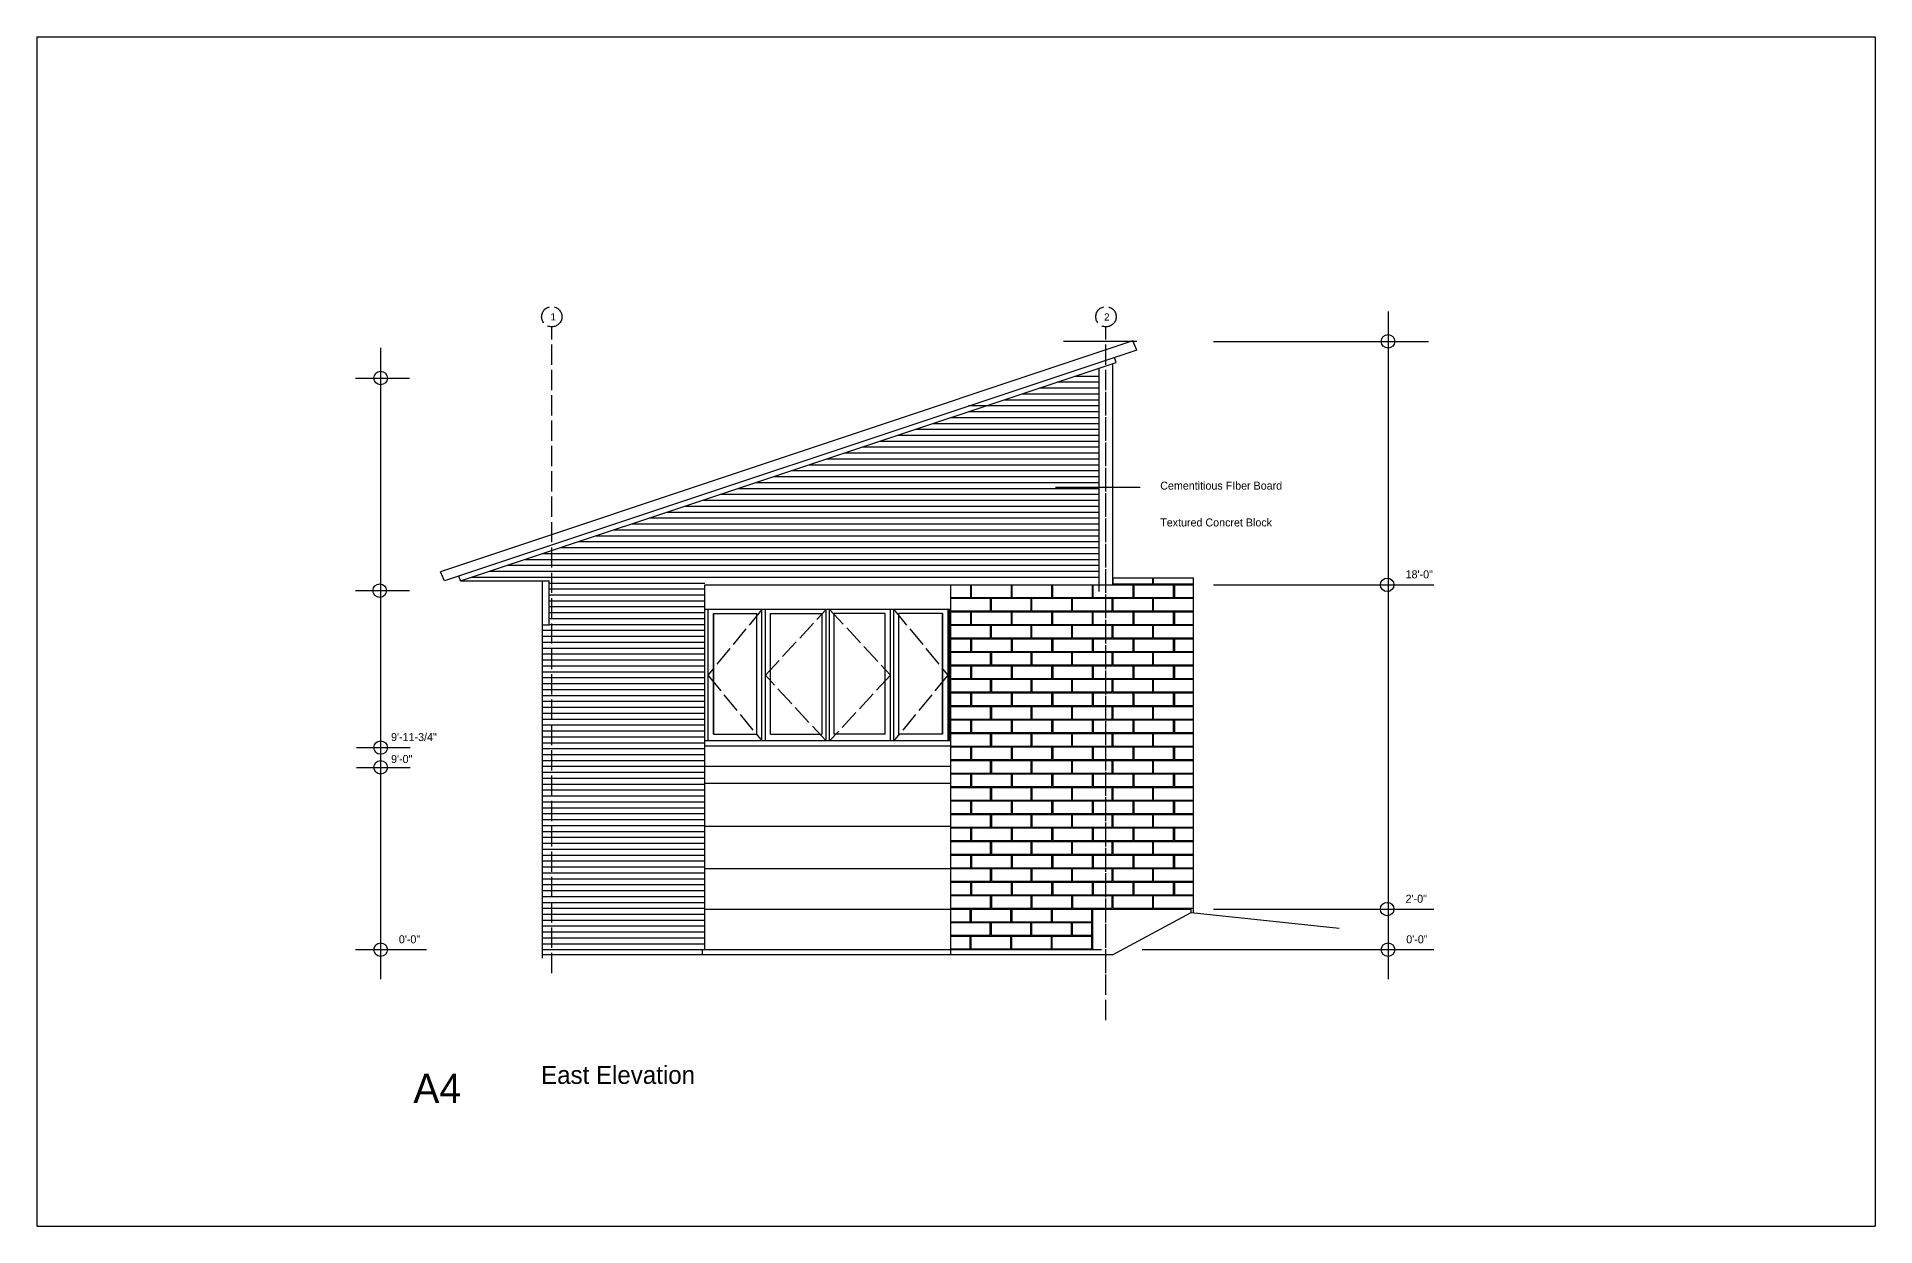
# Model space of a CAD drawing. Header units: inches. Extents: x 967 to 7501, y 257 to 3545.
# Drawn here: x 2166 to 3254, y 1971 to 2675 of the extents above; entities that cross this region are included whole.
import ezdxf

# ---------------------------------------------------------------- set-up
doc = ezdxf.new("R2010")
doc.units = ezdxf.units.IN
doc.header["$MEASUREMENT"] = 0
doc.linetypes.add('ACAD_ISO02W100', pattern=[15, 12, -3])
for name, color, linetype in [('blocks', 251, 'Continuous'), ('const', 7, 'Continuous'), ('e1', 7, 'Continuous'), ('e2', 251, 'Continuous'), ('glassSwing', 172, 'ACAD_ISO02W100'), ('grid', 252, 'ACAD_ISO02W100'), ('walls', 7, 'Continuous')]:
    doc.layers.add(name, color=color, linetype=linetype)

msp = doc.modelspace()

# ---------------------------------------------------------------- linework, layer by layer
for p, q in [((2166, 2674.8), (3254, 2674.8)), ((2166, 2674.8), (2166, 1970.8)), ((3254, 2674.8), (3254, 1970.8)), ((2166, 1970.8), (3254, 1970.8))]:
    msp.add_line(p, q)
at = {"layer": 'blocks'}
for p, q in [((2718.8, 2343), (2718.8, 2350.5)), ((2719.3, 2343), (2719.3, 2350.5)), ((2742.8, 2343), (2742.8, 2350.5)), ((2743.3, 2343), (2743.3, 2350.5)), ((2766.8, 2343), (2766.8, 2350.5)), ((2767.3, 2343), (2767.3, 2350.5)), ((2790.8, 2343), (2790.8, 2350.5)), ((2791.3, 2343), (2791.3, 2350.5)), ((2802.8, 2350.5), (2814.8, 2350.5)), ((2803, 2351), (2803, 2354.5)), ((2803, 2351), (2826.5, 2351)), ((2803, 2350.5), (2814.8, 2350.5)), ((2814.8, 2343), (2814.8, 2350.5)), ((2815.3, 2350.5), (2838.8, 2350.5)), ((2815.3, 2350.5), (2815.3, 2343)), ((2815.3, 2350.5), (2838.8, 2350.5)), ((2826.5, 2351), (2826.5, 2354.5)), ((2827, 2351), (2827, 2354.5)), ((2827, 2351), (2850.5, 2351)), ((2838.8, 2343), (2838.8, 2350.5)), ((2839.3, 2350.5), (2850.5, 2350.5)), ((2839.3, 2350.5), (2839.3, 2343)), ((2839.3, 2350.5), (2850.5, 2350.5)), ((2707, 2343), (2718.8, 2343)), ((2707, 2342.5), (2730.5, 2342.5)), ((2719.3, 2343), (2742.8, 2343)), ((2730.5, 2335), (2730.5, 2342.5)), ((2731, 2342.5), (2754.5, 2342.5)), ((2731, 2335), (2731, 2342.5)), ((2743.3, 2343), (2766.8, 2343)), ((2754.5, 2335), (2754.5, 2342.5)), ((2755, 2342.5), (2778.5, 2342.5)), ((2755, 2335), (2755, 2342.5)), ((2767.3, 2343), (2790.8, 2343)), ((2778.5, 2335), (2778.5, 2342.5)), ((2779, 2342.5), (2802.5, 2342.5)), ((2779, 2335), (2779, 2342.5)), ((2791.3, 2343), (2814.8, 2343)), ((2802.5, 2335), (2802.5, 2342.5)), ((2803, 2342.5), (2826.5, 2342.5)), ((2803, 2335), (2803, 2342.5)), ((2815.3, 2343), (2838.8, 2343)), ((2826.5, 2335), (2826.5, 2342.5)), ((2827, 2335), (2827, 2342.5)), ((2827, 2342.5), (2850.5, 2342.5)), ((2839.3, 2343), (2850.5, 2343)), ((2707, 2335), (2730.5, 2335)), ((2707, 2334.5), (2718.8, 2334.5)), ((2718.8, 2327), (2718.8, 2334.5)), ((2719.3, 2334.5), (2742.8, 2334.5)), ((2719.3, 2327), (2719.3, 2334.5)), ((2731, 2335), (2754.5, 2335)), ((2742.8, 2327), (2742.8, 2334.5)), ((2743.3, 2334.5), (2766.8, 2334.5)), ((2743.3, 2327), (2743.3, 2334.5)), ((2755, 2335), (2778.5, 2335)), ((2766.8, 2327), (2766.8, 2334.5)), ((2767.3, 2334.5), (2790.8, 2334.5)), ((2767.3, 2327), (2767.3, 2334.5)), ((2779, 2335), (2802.5, 2335)), ((2790.8, 2327), (2790.8, 2334.5)), ((2791.3, 2334.5), (2814.8, 2334.5)), ((2791.3, 2327), (2791.3, 2334.5)), ((2803, 2335), (2826.5, 2335)), ((2814.8, 2327), (2814.8, 2334.5)), ((2815.3, 2334.5), (2815.3, 2327)), ((2815.3, 2334.5), (2838.8, 2334.5)), ((2827, 2335), (2850.5, 2335)), ((2838.8, 2327), (2838.8, 2334.5)), ((2839.3, 2334.5), (2839.3, 2327)), ((2839.3, 2334.5), (2850.5, 2334.5)), ((2707, 2327), (2718.8, 2327)), ((2707, 2326.5), (2730.5, 2326.5)), ((2707, 2319), (2730.5, 2319)), ((2707, 2318.5), (2718.8, 2318.5)), ((2718.8, 2311), (2718.8, 2318.5)), ((2719.3, 2327), (2742.8, 2327)), ((2719.3, 2318.5), (2719.3, 2311)), ((2719.3, 2318.5), (2742.8, 2318.5)), ((2730.5, 2319), (2730.5, 2326.5)), ((2731, 2326.5), (2754.5, 2326.5)), ((2731, 2319), (2731, 2326.5)), ((2731, 2319), (2754.5, 2319)), ((2742.8, 2311), (2742.8, 2318.5)), ((2743.3, 2327), (2766.8, 2327)), ((2743.3, 2318.5), (2743.3, 2311)), ((2743.3, 2318.5), (2766.8, 2318.5)), ((2754.5, 2319), (2754.5, 2326.5)), ((2755, 2326.5), (2778.5, 2326.5)), ((2755, 2319), (2755, 2326.5)), ((2755, 2319), (2778.5, 2319)), ((2766.8, 2311), (2766.8, 2318.5)), ((2767.3, 2327), (2790.8, 2327)), ((2767.3, 2318.5), (2767.3, 2311)), ((2767.3, 2318.5), (2790.8, 2318.5)), ((2778.5, 2319), (2778.5, 2326.5)), ((2779, 2326.5), (2802.5, 2326.5)), ((2779, 2319), (2779, 2326.5)), ((2779, 2319), (2802.5, 2319)), ((2790.8, 2311), (2790.8, 2318.5)), ((2791.3, 2327), (2814.8, 2327)), ((2791.3, 2318.5), (2791.3, 2311)), ((2791.3, 2318.5), (2814.8, 2318.5)), ((2802.5, 2319), (2802.5, 2326.5)), ((2803, 2326.5), (2826.5, 2326.5)), ((2803, 2319), (2803, 2326.5)), ((2803, 2319), (2826.5, 2319)), ((2814.8, 2311), (2814.8, 2318.5)), ((2815.3, 2327), (2838.8, 2327)), ((2815.3, 2318.5), (2815.3, 2311)), ((2815.3, 2318.5), (2838.8, 2318.5)), ((2826.5, 2319), (2826.5, 2326.5)), ((2827, 2319), (2827, 2326.5)), ((2827, 2326.5), (2850.5, 2326.5)), ((2827, 2319), (2850.5, 2319)), ((2838.8, 2311), (2838.8, 2318.5)), ((2839.3, 2327), (2850.5, 2327)), ((2839.3, 2318.5), (2839.3, 2311)), ((2839.3, 2318.5), (2839.3, 2311)), ((2839.3, 2318.5), (2850.5, 2318.5)), ((2707, 2311), (2718.8, 2311)), ((2707, 2310.5), (2730.5, 2310.5)), ((2719.3, 2311), (2742.8, 2311)), ((2730.5, 2303), (2730.5, 2310.5)), ((2731, 2310.5), (2731, 2303)), ((2731, 2310.5), (2754.5, 2310.5)), ((2743.3, 2311), (2766.8, 2311)), ((2754.5, 2303), (2754.5, 2310.5)), ((2755, 2310.5), (2778.5, 2310.5)), ((2755, 2310.5), (2755, 2303)), ((2767.3, 2311), (2790.8, 2311)), ((2778.5, 2303), (2778.5, 2310.5)), ((2779, 2303), (2779, 2310.5)), ((2779, 2310.5), (2802.5, 2310.5)), ((2791.3, 2311), (2814.8, 2311)), ((2802.5, 2303), (2802.5, 2310.5)), ((2803, 2310.5), (2826.5, 2310.5)), ((2803, 2303), (2803, 2310.5)), ((2815.3, 2311), (2838.8, 2311)), ((2826.5, 2303), (2826.5, 2310.5)), ((2827, 2303), (2827, 2310.5)), ((2827, 2310.5), (2850.5, 2310.5)), ((2839.3, 2311), (2850.5, 2311)), ((2839.3, 2311), (2850.5, 2311)), ((2707, 2303), (2730.5, 2303)), ((2707, 2302.5), (2718.8, 2302.5)), ((2718.8, 2295), (2718.8, 2302.5)), ((2719.3, 2302.5), (2742.8, 2302.5)), ((2719.3, 2302.5), (2719.3, 2295)), ((2731, 2303), (2754.5, 2303)), ((2742.8, 2295), (2742.8, 2302.5)), ((2743.3, 2302.5), (2766.8, 2302.5)), ((2743.3, 2302.5), (2743.3, 2295)), ((2755, 2303), (2778.5, 2303)), ((2766.8, 2295), (2766.8, 2302.5)), ((2767.3, 2302.5), (2790.8, 2302.5)), ((2767.3, 2302.5), (2767.3, 2295)), ((2779, 2303), (2802.5, 2303)), ((2790.8, 2295), (2790.8, 2302.5)), ((2791.3, 2302.5), (2791.3, 2295)), ((2791.3, 2302.5), (2814.8, 2302.5)), ((2803, 2303), (2826.5, 2303)), ((2814.8, 2295), (2814.8, 2302.5)), ((2815.3, 2302.5), (2838.8, 2302.5)), ((2815.3, 2302.5), (2815.3, 2295)), ((2827, 2303), (2850.5, 2303)), ((2838.8, 2295), (2838.8, 2302.5)), ((2839.3, 2302.5), (2839.3, 2295)), ((2839.3, 2302.5), (2850.5, 2302.5)), ((2707, 2295), (2718.8, 2295)), ((2707, 2294.5), (2730.5, 2294.5)), ((2707, 2287), (2730.5, 2287)), ((2707, 2286.5), (2718.8, 2286.5)), ((2718.8, 2279), (2718.8, 2286.5)), ((2719.3, 2295), (2742.8, 2295)), ((2719.3, 2286.5), (2742.8, 2286.5)), ((2719.3, 2286.5), (2719.3, 2279)), ((2730.5, 2287), (2730.5, 2294.5)), ((2731, 2294.5), (2731, 2287)), ((2731, 2294.5), (2754.5, 2294.5)), ((2731, 2287), (2754.5, 2287)), ((2742.8, 2279), (2742.8, 2286.5)), ((2743.3, 2295), (2766.8, 2295)), ((2743.3, 2286.5), (2743.3, 2279)), ((2743.3, 2286.5), (2766.8, 2286.5)), ((2754.5, 2287), (2754.5, 2294.5)), ((2755, 2294.5), (2778.5, 2294.5)), ((2755, 2294.5), (2755, 2287)), ((2755, 2287), (2778.5, 2287)), ((2766.8, 2279), (2766.8, 2286.5)), ((2767.3, 2295), (2790.8, 2295)), ((2767.3, 2286.5), (2767.3, 2279)), ((2767.3, 2286.5), (2790.8, 2286.5)), ((2778.5, 2287), (2778.5, 2294.5)), ((2779, 2287), (2779, 2294.5)), ((2779, 2294.5), (2802.5, 2294.5)), ((2779, 2287), (2802.5, 2287)), ((2790.8, 2279), (2790.8, 2286.5)), ((2791.3, 2295), (2814.8, 2295)), ((2791.3, 2286.5), (2791.3, 2279)), ((2791.3, 2286.5), (2814.8, 2286.5)), ((2802.5, 2287), (2802.5, 2294.5)), ((2803, 2294.5), (2826.5, 2294.5)), ((2803, 2287), (2803, 2294.5)), ((2803, 2287), (2826.5, 2287)), ((2814.8, 2279), (2814.8, 2286.5)), ((2815.3, 2295), (2838.8, 2295)), ((2815.3, 2286.5), (2838.8, 2286.5)), ((2815.3, 2286.5), (2815.3, 2279)), ((2826.5, 2287), (2826.5, 2294.5)), ((2827, 2287), (2827, 2294.5)), ((2827, 2294.5), (2850.5, 2294.5)), ((2827, 2287), (2850.5, 2287)), ((2838.8, 2279), (2838.8, 2286.5)), ((2839.3, 2295), (2850.5, 2295)), ((2839.3, 2286.5), (2839.3, 2279)), ((2839.3, 2286.5), (2850.5, 2286.5)), ((2707, 2279), (2718.8, 2279)), ((2707, 2278.5), (2730.5, 2278.5)), ((2719.3, 2279), (2742.8, 2279)), ((2730.5, 2271), (2730.5, 2278.5)), ((2731, 2278.5), (2731, 2271)), ((2731, 2278.5), (2754.5, 2278.5)), ((2743.3, 2279), (2766.8, 2279)), ((2754.5, 2271), (2754.5, 2278.5)), ((2755, 2278.5), (2778.5, 2278.5)), ((2755, 2278.5), (2755, 2271)), ((2767.3, 2279), (2790.8, 2279)), ((2778.5, 2271), (2778.5, 2278.5)), ((2779, 2278.5), (2802.5, 2278.5)), ((2779, 2271), (2779, 2278.5)), ((2791.3, 2279), (2814.8, 2279)), ((2802.5, 2271), (2802.5, 2278.5)), ((2803, 2278.5), (2826.5, 2278.5)), ((2803, 2271), (2803, 2278.5)), ((2815.3, 2279), (2838.8, 2279)), ((2826.5, 2271), (2826.5, 2278.5)), ((2827, 2271), (2827, 2278.5)), ((2827, 2278.5), (2850.5, 2278.5)), ((2839.3, 2279), (2850.5, 2279)), ((2707, 2271), (2730.5, 2271)), ((2707, 2270.5), (2718.8, 2270.5)), ((2718.8, 2263), (2718.8, 2270.5)), ((2719.3, 2270.5), (2742.8, 2270.5)), ((2719.3, 2270.5), (2719.3, 2263)), ((2731, 2271), (2754.5, 2271)), ((2742.8, 2263), (2742.8, 2270.5)), ((2743.3, 2270.5), (2743.3, 2263)), ((2743.3, 2270.5), (2766.8, 2270.5)), ((2755, 2271), (2778.5, 2271)), ((2766.8, 2263), (2766.8, 2270.5)), ((2767.3, 2270.5), (2790.8, 2270.5)), ((2767.3, 2270.5), (2767.3, 2263)), ((2779, 2271), (2802.5, 2271)), ((2790.8, 2263), (2790.8, 2270.5)), ((2791.3, 2270.5), (2791.3, 2263)), ((2791.3, 2270.5), (2814.8, 2270.5)), ((2803, 2271), (2826.5, 2271)), ((2814.8, 2263), (2814.8, 2270.5)), ((2815.3, 2270.5), (2838.8, 2270.5)), ((2815.3, 2270.5), (2815.3, 2263)), ((2827, 2271), (2850.5, 2271)), ((2838.8, 2263), (2838.8, 2270.5)), ((2839.3, 2270.5), (2839.3, 2263)), ((2839.3, 2270.5), (2850.5, 2270.5)), ((2707, 2263), (2718.8, 2263)), ((2707, 2262.5), (2730.5, 2262.5)), ((2707, 2255), (2730.5, 2255)), ((2707, 2254.5), (2718.8, 2254.5)), ((2718.8, 2247), (2718.8, 2254.5)), ((2719.3, 2263), (2742.8, 2263)), ((2719.3, 2254.5), (2742.8, 2254.5)), ((2719.3, 2254.5), (2719.3, 2247)), ((2730.5, 2255), (2730.5, 2262.5)), ((2731, 2262.5), (2731, 2255)), ((2731, 2262.5), (2754.5, 2262.5)), ((2731, 2255), (2754.5, 2255)), ((2742.8, 2247), (2742.8, 2254.5)), ((2743.3, 2263), (2766.8, 2263)), ((2743.3, 2254.5), (2766.8, 2254.5)), ((2743.3, 2254.5), (2743.3, 2247)), ((2754.5, 2255), (2754.5, 2262.5)), ((2755, 2262.5), (2778.5, 2262.5)), ((2755, 2262.5), (2755, 2255)), ((2755, 2255), (2778.5, 2255)), ((2766.8, 2247), (2766.8, 2254.5)), ((2767.3, 2263), (2790.8, 2263)), ((2767.3, 2254.5), (2790.8, 2254.5)), ((2767.3, 2254.5), (2767.3, 2247)), ((2778.5, 2255), (2778.5, 2262.5)), ((2779, 2255), (2779, 2262.5)), ((2779, 2262.5), (2802.5, 2262.5)), ((2779, 2255), (2802.5, 2255)), ((2790.8, 2247), (2790.8, 2254.5)), ((2791.3, 2263), (2814.8, 2263)), ((2791.3, 2254.5), (2791.3, 2247)), ((2791.3, 2254.5), (2814.8, 2254.5)), ((2802.5, 2255), (2802.5, 2262.5)), ((2803, 2262.5), (2826.5, 2262.5)), ((2803, 2255), (2803, 2262.5)), ((2803, 2255), (2826.5, 2255)), ((2814.8, 2247), (2814.8, 2254.5)), ((2815.3, 2263), (2838.8, 2263)), ((2815.3, 2254.5), (2838.8, 2254.5)), ((2815.3, 2254.5), (2815.3, 2247)), ((2826.5, 2255), (2826.5, 2262.5)), ((2827, 2255), (2827, 2262.5)), ((2827, 2262.5), (2850.5, 2262.5)), ((2827, 2255), (2850.5, 2255)), ((2838.8, 2247), (2838.8, 2254.5)), ((2839.3, 2263), (2850.5, 2263)), ((2839.3, 2254.5), (2839.3, 2247)), ((2839.3, 2254.5), (2850.5, 2254.5)), ((2707, 2247), (2718.8, 2247)), ((2707, 2246.5), (2730.5, 2246.5)), ((2719.3, 2247), (2742.8, 2247)), ((2730.5, 2239), (2730.5, 2246.5)), ((2731, 2246.5), (2754.5, 2246.5)), ((2731, 2246.5), (2731, 2239)), ((2743.3, 2247), (2766.8, 2247)), ((2754.5, 2239), (2754.5, 2246.5)), ((2755, 2246.5), (2778.5, 2246.5)), ((2755, 2246.5), (2755, 2239)), ((2767.3, 2247), (2790.8, 2247)), ((2778.5, 2239), (2778.5, 2246.5)), ((2779, 2246.5), (2802.5, 2246.5)), ((2779, 2239), (2779, 2246.5)), ((2791.3, 2247), (2814.8, 2247)), ((2802.5, 2239), (2802.5, 2246.5)), ((2803, 2246.5), (2826.5, 2246.5)), ((2803, 2239), (2803, 2246.5)), ((2815.3, 2247), (2838.8, 2247)), ((2826.5, 2239), (2826.5, 2246.5)), ((2827, 2239), (2827, 2246.5)), ((2827, 2246.5), (2850.5, 2246.5)), ((2839.3, 2247), (2850.5, 2247)), ((2707, 2239), (2730.5, 2239)), ((2707, 2238.5), (2718.8, 2238.5)), ((2707, 2231), (2718.8, 2231)), ((2707, 2230.5), (2730.5, 2230.5)), ((2718.8, 2231), (2718.8, 2238.5)), ((2719.3, 2238.5), (2742.8, 2238.5)), ((2719.3, 2238.5), (2719.3, 2231)), ((2719.3, 2231), (2742.8, 2231)), ((2730.5, 2223), (2730.5, 2230.5)), ((2731, 2239), (2754.5, 2239)), ((2731, 2230.5), (2731, 2223)), ((2731, 2230.5), (2754.5, 2230.5)), ((2742.8, 2231), (2742.8, 2238.5)), ((2743.3, 2238.5), (2743.3, 2231)), ((2743.3, 2238.5), (2766.8, 2238.5)), ((2743.3, 2231), (2766.8, 2231)), ((2754.5, 2223), (2754.5, 2230.5)), ((2755, 2239), (2778.5, 2239)), ((2755, 2230.5), (2778.5, 2230.5)), ((2755, 2230.5), (2755, 2223)), ((2766.8, 2231), (2766.8, 2238.5)), ((2767.3, 2238.5), (2790.8, 2238.5)), ((2767.3, 2238.5), (2767.3, 2231)), ((2767.3, 2231), (2790.8, 2231)), ((2778.5, 2223), (2778.5, 2230.5)), ((2779, 2239), (2802.5, 2239)), ((2779, 2223), (2779, 2230.5)), ((2779, 2230.5), (2802.5, 2230.5)), ((2790.8, 2231), (2790.8, 2238.5)), ((2791.3, 2238.5), (2791.3, 2231)), ((2791.3, 2238.5), (2814.8, 2238.5)), ((2791.3, 2231), (2814.8, 2231)), ((2802.5, 2223), (2802.5, 2230.5)), ((2803, 2239), (2826.5, 2239)), ((2803, 2230.5), (2826.5, 2230.5)), ((2803, 2223), (2803, 2230.5)), ((2814.8, 2231), (2814.8, 2238.5)), ((2815.3, 2238.5), (2838.8, 2238.5)), ((2815.3, 2238.5), (2815.3, 2231)), ((2815.3, 2231), (2838.8, 2231)), ((2826.5, 2223), (2826.5, 2230.5)), ((2827, 2239), (2850.5, 2239)), ((2827, 2223), (2827, 2230.5)), ((2827, 2230.5), (2850.5, 2230.5)), ((2838.8, 2231), (2838.8, 2238.5)), ((2839.3, 2238.5), (2839.3, 2231)), ((2839.3, 2238.5), (2850.5, 2238.5)), ((2839.3, 2231), (2850.5, 2231)), ((2707, 2223), (2730.5, 2223)), ((2707, 2222.5), (2718.8, 2222.5)), ((2718.8, 2215), (2718.8, 2222.5)), ((2719.3, 2222.5), (2742.8, 2222.5)), ((2719.3, 2222.5), (2719.3, 2215)), ((2731, 2223), (2754.5, 2223)), ((2742.8, 2215), (2742.8, 2222.5)), ((2743.3, 2222.5), (2743.3, 2215)), ((2743.3, 2222.5), (2766.8, 2222.5)), ((2755, 2223), (2778.5, 2223)), ((2766.8, 2215), (2766.8, 2222.5)), ((2767.3, 2222.5), (2790.8, 2222.5)), ((2767.3, 2222.5), (2767.3, 2215)), ((2779, 2223), (2802.5, 2223)), ((2790.8, 2215), (2790.8, 2222.5)), ((2791.3, 2222.5), (2791.3, 2215)), ((2791.3, 2222.5), (2814.8, 2222.5)), ((2803, 2223), (2826.5, 2223)), ((2814.8, 2215), (2814.8, 2222.5)), ((2815.3, 2222.5), (2838.8, 2222.5)), ((2815.3, 2222.5), (2815.3, 2215)), ((2827, 2223), (2850.5, 2223)), ((2838.8, 2215), (2838.8, 2222.5)), ((2839.3, 2222.5), (2839.3, 2215)), ((2839.3, 2222.5), (2850.5, 2222.5)), ((2707, 2215), (2718.8, 2215)), ((2707, 2214.5), (2730.5, 2214.5)), ((2719.3, 2215), (2742.8, 2215)), ((2730.5, 2207), (2730.5, 2214.5)), ((2731, 2214.5), (2731, 2207)), ((2731, 2214.5), (2754.5, 2214.5)), ((2743.3, 2215), (2766.8, 2215)), ((2754.5, 2207), (2754.5, 2214.5)), ((2755, 2214.5), (2755, 2207)), ((2755, 2214.5), (2778.5, 2214.5)), ((2767.3, 2215), (2790.8, 2215)), ((2778.5, 2207), (2778.5, 2214.5)), ((2779, 2207), (2779, 2214.5)), ((2779, 2214.5), (2802.5, 2214.5)), ((2791.3, 2215), (2814.8, 2215)), ((2802.5, 2207), (2802.5, 2214.5)), ((2803, 2214.5), (2826.5, 2214.5)), ((2803, 2207), (2803, 2214.5)), ((2815.3, 2215), (2838.8, 2215)), ((2826.5, 2207), (2826.5, 2214.5)), ((2827, 2207), (2827, 2214.5)), ((2827, 2214.5), (2850.5, 2214.5)), ((2839.3, 2215), (2850.5, 2215)), ((2707, 2207), (2730.5, 2207)), ((2707, 2206.5), (2718.8, 2206.5)), ((2707, 2199), (2718.8, 2199)), ((2707, 2198.5), (2730.5, 2198.5)), ((2718.8, 2199), (2718.8, 2206.5)), ((2719.3, 2206.5), (2742.8, 2206.5)), ((2719.3, 2206.5), (2719.3, 2199)), ((2719.3, 2199), (2742.8, 2199)), ((2730.5, 2191), (2730.5, 2198.5)), ((2731, 2207), (2754.5, 2207)), ((2731, 2198.5), (2731, 2191)), ((2731, 2198.5), (2754.5, 2198.5)), ((2742.8, 2199), (2742.8, 2206.5)), ((2743.3, 2206.5), (2743.3, 2199)), ((2743.3, 2206.5), (2766.8, 2206.5)), ((2743.3, 2199), (2766.8, 2199)), ((2754.5, 2191), (2754.5, 2198.5)), ((2755, 2207), (2778.5, 2207)), ((2755, 2198.5), (2778.5, 2198.5)), ((2755, 2198.5), (2755, 2191)), ((2766.8, 2199), (2766.8, 2206.5)), ((2767.3, 2206.5), (2790.8, 2206.5)), ((2767.3, 2206.5), (2767.3, 2199)), ((2767.3, 2199), (2790.8, 2199)), ((2778.5, 2191), (2778.5, 2198.5)), ((2779, 2207), (2802.5, 2207)), ((2779, 2191), (2779, 2198.5)), ((2779, 2198.5), (2802.5, 2198.5)), ((2790.8, 2199), (2790.8, 2206.5)), ((2791.3, 2206.5), (2791.3, 2199)), ((2791.3, 2206.5), (2814.8, 2206.5)), ((2791.3, 2199), (2814.8, 2199)), ((2802.5, 2191), (2802.5, 2198.5)), ((2803, 2207), (2826.5, 2207)), ((2803, 2198.5), (2826.5, 2198.5)), ((2803, 2191), (2803, 2198.5)), ((2814.8, 2199), (2814.8, 2206.5)), ((2815.3, 2206.5), (2838.8, 2206.5)), ((2815.3, 2206.5), (2815.3, 2199)), ((2815.3, 2199), (2838.8, 2199)), ((2826.5, 2191), (2826.5, 2198.5)), ((2827, 2207), (2850.5, 2207)), ((2827, 2191), (2827, 2198.5)), ((2827, 2198.5), (2850.5, 2198.5)), ((2838.8, 2199), (2838.8, 2206.5)), ((2839.3, 2206.5), (2839.3, 2199)), ((2839.3, 2206.5), (2850.5, 2206.5)), ((2839.3, 2199), (2850.5, 2199)), ((2707, 2191), (2730.5, 2191)), ((2707, 2190.5), (2718.8, 2190.5)), ((2718.8, 2183), (2718.8, 2190.5)), ((2719.3, 2190.5), (2742.8, 2190.5)), ((2719.3, 2190.5), (2719.3, 2183)), ((2731, 2191), (2754.5, 2191)), ((2742.8, 2183), (2742.8, 2190.5)), ((2743.3, 2190.5), (2743.3, 2183)), ((2743.3, 2190.5), (2766.8, 2190.5)), ((2755, 2191), (2778.5, 2191)), ((2766.8, 2183), (2766.8, 2190.5)), ((2767.3, 2190.5), (2790.8, 2190.5)), ((2767.3, 2190.5), (2767.3, 2183)), ((2779, 2191), (2802.5, 2191)), ((2790.8, 2183), (2790.8, 2190.5)), ((2791.3, 2190.5), (2791.3, 2183)), ((2791.3, 2190.5), (2814.8, 2190.5)), ((2803, 2191), (2826.5, 2191)), ((2814.8, 2183), (2814.8, 2190.5)), ((2815.3, 2190.5), (2838.8, 2190.5)), ((2815.3, 2190.5), (2815.3, 2183)), ((2827, 2191), (2850.5, 2191)), ((2838.8, 2183), (2838.8, 2190.5)), ((2839.3, 2190.5), (2839.3, 2183)), ((2839.3, 2190.5), (2850.5, 2190.5)), ((2707, 2183), (2718.8, 2183)), ((2707, 2182.5), (2730.5, 2182.5)), ((2719.3, 2183), (2742.8, 2183)), ((2730.5, 2175), (2730.5, 2182.5)), ((2731, 2182.5), (2731, 2175)), ((2731, 2182.5), (2754.5, 2182.5)), ((2743.3, 2183), (2766.8, 2183)), ((2754.5, 2175), (2754.5, 2182.5)), ((2755, 2182.5), (2778.5, 2182.5)), ((2755, 2182.5), (2755, 2175)), ((2767.3, 2183), (2790.8, 2183)), ((2778.5, 2175), (2778.5, 2182.5)), ((2779, 2175), (2779, 2182.5)), ((2779, 2182.5), (2802.5, 2182.5)), ((2791.3, 2183), (2814.8, 2183)), ((2802.5, 2175), (2802.5, 2182.5)), ((2803, 2182.5), (2826.5, 2182.5)), ((2803, 2175), (2803, 2182.5)), ((2815.3, 2183), (2838.8, 2183)), ((2826.5, 2175), (2826.5, 2182.5)), ((2827, 2175), (2827, 2182.5)), ((2827, 2182.5), (2850.5, 2182.5)), ((2839.3, 2183), (2850.5, 2183)), ((2707, 2175), (2730.5, 2175)), ((2707, 2174.5), (2718.8, 2174.5)), ((2707, 2167), (2718.8, 2167)), ((2707, 2166.5), (2730.5, 2166.5)), ((2718.8, 2167), (2718.8, 2174.5)), ((2719.3, 2174.5), (2742.8, 2174.5)), ((2719.3, 2174.5), (2719.3, 2167)), ((2719.3, 2167), (2742.8, 2167)), ((2730.5, 2159), (2730.5, 2166.5)), ((2731, 2175), (2754.5, 2175)), ((2731, 2166.5), (2731, 2159)), ((2731, 2166.5), (2754.5, 2166.5)), ((2742.8, 2167), (2742.8, 2174.5)), ((2743.3, 2174.5), (2766.8, 2174.5)), ((2743.3, 2174.5), (2743.3, 2167)), ((2743.3, 2167), (2766.8, 2167)), ((2754.5, 2159), (2754.5, 2166.5)), ((2755, 2175), (2778.5, 2175)), ((2755, 2166.5), (2778.5, 2166.5)), ((2755, 2166.5), (2755, 2159)), ((2766.8, 2167), (2766.8, 2174.5)), ((2767.3, 2174.5), (2790.8, 2174.5)), ((2767.3, 2174.5), (2767.3, 2167)), ((2767.3, 2167), (2790.8, 2167)), ((2778.5, 2159), (2778.5, 2166.5)), ((2779, 2175), (2802.5, 2175)), ((2779, 2166.5), (2802.5, 2166.5)), ((2779, 2166.5), (2779, 2159)), ((2790.8, 2167), (2790.8, 2174.5)), ((2791.3, 2174.5), (2791.3, 2167)), ((2791.3, 2174.5), (2814.8, 2174.5)), ((2791.3, 2167), (2814.8, 2167)), ((2802.5, 2159), (2802.5, 2166.5)), ((2803, 2175), (2826.5, 2175)), ((2803, 2166.5), (2826.5, 2166.5)), ((2803, 2159), (2803, 2166.5)), ((2814.8, 2167), (2814.8, 2174.5)), ((2815.3, 2174.5), (2838.8, 2174.5)), ((2815.3, 2174.5), (2815.3, 2167)), ((2815.3, 2167), (2838.8, 2167)), ((2826.5, 2159), (2826.5, 2166.5)), ((2827, 2175), (2850.5, 2175)), ((2827, 2166.5), (2850.5, 2166.5)), ((2827, 2159), (2827, 2166.5)), ((2838.8, 2167), (2838.8, 2174.5)), ((2839.3, 2174.5), (2839.3, 2167)), ((2839.3, 2174.5), (2850.5, 2174.5)), ((2839.3, 2167), (2850.5, 2167)), ((2707, 2159), (2730.5, 2159)), ((2707, 2158.5), (2718.5, 2158.5)), ((2718.5, 2151), (2718.5, 2158.5)), ((2719, 2158.5), (2742.5, 2158.5)), ((2719, 2158.5), (2719, 2151)), ((2731, 2159), (2754.5, 2159)), ((2742.5, 2151), (2742.5, 2158.5)), ((2743, 2158.5), (2766.5, 2158.5)), ((2743, 2158.5), (2743, 2151)), ((2755, 2159), (2778.5, 2159)), ((2766.5, 2151), (2766.5, 2158.5)), ((2767, 2158.5), (2790.5, 2158.5)), ((2767, 2158.5), (2767, 2151)), ((2779, 2159), (2802.5, 2159)), ((2790.5, 2151), (2790.5, 2158.5)), ((2803, 2159), (2826.5, 2159)), ((2827, 2159), (2850.5, 2159)), ((2707, 2151), (2718.5, 2151)), ((2707, 2150.5), (2730.3, 2150.5)), ((2719, 2151), (2742.5, 2151)), ((2730.3, 2143), (2730.3, 2150.5)), ((2730.8, 2150.5), (2730.8, 2143)), ((2730.8, 2150.5), (2754.3, 2150.5)), ((2743, 2151), (2766.5, 2151)), ((2754.3, 2143), (2754.3, 2150.5)), ((2754.8, 2150.5), (2754.8, 2143)), ((2754.8, 2150.5), (2778.3, 2150.5)), ((2767, 2151), (2790.5, 2151)), ((2778.3, 2143), (2778.3, 2150.5)), ((2778.8, 2150.5), (2778.8, 2143)), ((2778.8, 2150.5), (2790.5, 2150.5)), ((2790.5, 2143), (2790.5, 2150.5)), ((2707, 2143), (2730.3, 2143)), ((2707, 2142.5), (2718.5, 2142.5)), ((2707, 2135), (2718.5, 2135)), ((2718.5, 2135), (2718.5, 2142.5)), ((2719, 2142.5), (2742.5, 2142.5)), ((2719, 2135), (2719, 2142.5)), ((2719, 2135), (2742.5, 2135)), ((2730.8, 2143), (2754.3, 2143)), ((2742.5, 2135), (2742.5, 2142.5)), ((2743, 2135), (2743, 2142.5)), ((2743, 2142.5), (2766.5, 2142.5)), ((2743, 2135), (2766.5, 2135)), ((2754.8, 2143), (2778.3, 2143)), ((2766.5, 2135), (2766.5, 2142.5)), ((2767, 2142.5), (2790.5, 2142.5)), ((2767, 2135), (2767, 2142.5)), ((2767, 2135), (2790.5, 2135)), ((2778.8, 2143), (2790.5, 2143)), ((2790.5, 2135), (2790.5, 2142.5))]:
    msp.add_line(p, q, dxfattribs=at)
at = {"layer": 'e1'}
for p, q in [((2416.8, 2352.7), (2465.3, 2352.7)), ((2707, 2131.5), (2707, 2350.5)), ((2561.4, 2243), (2707, 2243))]:
    msp.add_line(p, q, dxfattribs=at)
at = {"layer": 'e2'}
for p, q in [((2965.7, 2512.2), (2965.7, 2117)), ((2817.1, 2494.5), (2773.6, 2494.5)), ((2862.5, 2494.5), (2989.6, 2494.5)), ((2369.5, 2490.6), (2369.5, 2117)), ((2804.8, 2482), (2803.8, 2484.9)), ((2354.7, 2472.8), (2386.6, 2472.8)), ((2770, 2470.5), (2794.8, 2470.5)), ((2780.5, 2474), (2794.8, 2474)), ((2794.8, 2346.4), (2794.8, 2478.7)), ((2738.5, 2460), (2794.8, 2460)), ((2749, 2463.5), (2794.8, 2463.5)), ((2759.5, 2467), (2794.8, 2467)), ((2707, 2449.5), (2794.8, 2449.5)), ((2717.5, 2456.5), (2794.8, 2456.5)), ((2717.5, 2453), (2794.8, 2453)), ((2675.5, 2439), (2794.8, 2439)), ((2686, 2442.5), (2794.8, 2442.5)), ((2696.5, 2446), (2794.8, 2446)), ((2644, 2428.5), (2794.8, 2428.5)), ((2654.5, 2432), (2794.8, 2432)), ((2665, 2435.5), (2794.8, 2435.5)), ((2612.5, 2418), (2794.8, 2418)), ((2623, 2421.5), (2794.8, 2421.5)), ((2633.5, 2425), (2794.8, 2425)), ((2581, 2407.5), (2794.8, 2407.5)), ((2591.5, 2411), (2794.8, 2411)), ((2602, 2414.5), (2794.8, 2414.5)), ((2549.5, 2397), (2794.8, 2397)), ((2560, 2400.5), (2794.8, 2400.5)), ((2570.5, 2404), (2794.8, 2404)), ((2507.5, 2383), (2794.8, 2383)), ((2518, 2386.5), (2794.8, 2386.5)), ((2528.5, 2390), (2794.8, 2390)), ((2539, 2393.5), (2794.8, 2393.5)), ((2476, 2372.5), (2794.8, 2372.5)), ((2486.5, 2376), (2794.8, 2376)), ((2497, 2379.5), (2794.8, 2379.5)), ((2444.5, 2362), (2794.8, 2362)), ((2455, 2365.5), (2794.8, 2365.5)), ((2465.5, 2369), (2794.8, 2369)), ((2416.8, 2352.7), (2415.8, 2355.6)), ((2423.5, 2355), (2794.8, 2355)), ((2434, 2358.5), (2794.8, 2358.5)), ((2465.3, 2352.7), (2469.3, 2352.7)), ((2469.3, 2326.7), (2469.3, 2352.7)), ((2469.3, 2351.5), (2561.3, 2351.5)), ((2862.5, 2350.5), (2992.9, 2350.5)), ((2354.7, 2347), (2386.6, 2347)), ((2469.3, 2348), (2561.3, 2348)), ((2469.3, 2344.5), (2561.3, 2344.5)), ((2469.3, 2341), (2561.3, 2341)), ((2469.3, 2337.5), (2561.3, 2337.5)), ((2469.3, 2334), (2561.3, 2334)), ((2469.3, 2330.5), (2561.3, 2330.5)), ((2707, 2335.9), (2561.3, 2335.9)), ((2563.2, 2335.9), (2563.2, 2258)), ((2566.5, 2262), (2566.5, 2333.4)), ((2566.5, 2333.4), (2566.5, 2262)), ((2566.5, 2333.4), (2592.2, 2333.4)), ((2592.2, 2262), (2592.2, 2333.4)), ((2595.2, 2258), (2595.2, 2335.9)), ((2597.2, 2258), (2597.2, 2335.9)), ((2600.2, 2262), (2600.2, 2333.4)), ((2600.2, 2333.4), (2630.7, 2333.4)), ((2630.7, 2333.4), (2630.7, 2262)), ((2633.2, 2258), (2633.2, 2335.9)), ((2635.2, 2258), (2635.2, 2335.9)), ((2637.7, 2333.4), (2637.7, 2262)), ((2668.2, 2333.4), (2637.7, 2333.4)), ((2668.2, 2262), (2668.2, 2333.4)), ((2671.2, 2258), (2671.2, 2335.9)), ((2673.2, 2258), (2673.2, 2335.9)), ((2676.2, 2262), (2676.2, 2333.4)), ((2702, 2333.4), (2676.2, 2333.4)), ((2702, 2333.4), (2702, 2262)), ((2702, 2262), (2702, 2333.4)), ((2705.2, 2335.9), (2705.2, 2258)), ((2706.1, 2258), (2706.1, 2335.9)), ((2465.3, 2326.7), (2469.3, 2326.7)), ((2465.3, 2323.5), (2561.3, 2323.5)), ((2465.3, 2320), (2561.3, 2320)), ((2469.3, 2327), (2561.3, 2327)), ((2465.3, 2316.5), (2561.3, 2316.5)), ((2465.3, 2313), (2561.3, 2313)), ((2465.3, 2309.5), (2561.3, 2309.5)), ((2465.3, 2306), (2561.3, 2306)), ((2465.3, 2302.5), (2561.3, 2302.5)), ((2465.3, 2299), (2561.3, 2299)), ((2465.3, 2295.5), (2561.3, 2295.5)), ((2465.3, 2292), (2561.3, 2292)), ((2465.3, 2288.5), (2561.3, 2288.5)), ((2465.3, 2285), (2561.3, 2285)), ((2465.3, 2281.5), (2561.3, 2281.5)), ((2465.3, 2278), (2561.3, 2278)), ((2465.3, 2274.5), (2561.3, 2274.5)), ((2465.3, 2271), (2561.3, 2271)), ((2465.3, 2267.5), (2561.3, 2267.5)), ((2465.3, 2264), (2561.3, 2264)), ((2355.2, 2254.2), (2387, 2254.2)), ((2465.3, 2260.5), (2561.3, 2260.5)), ((2465.3, 2257), (2561.3, 2257)), ((2465.3, 2253.5), (2561.3, 2253.5)), ((2707, 2258), (2561.3, 2258)), ((2707, 2255), (2561.3, 2255)), ((2566.5, 2262), (2592.2, 2262)), ((2600.2, 2262), (2630.7, 2262)), ((2668.2, 2262), (2637.7, 2262)), ((2702, 2262), (2676.2, 2262)), ((2355.2, 2242.4), (2387, 2242.4)), ((2465.3, 2250), (2561.3, 2250)), ((2465.3, 2246.5), (2561.3, 2246.5)), ((2465.3, 2243), (2561.3, 2243)), ((2465.3, 2239.5), (2561.3, 2239.5)), ((2465.3, 2236), (2561.3, 2236)), ((2465.3, 2232.5), (2561.3, 2232.5)), ((2561.3, 2233), (2707, 2233)), ((2465.3, 2229), (2561.3, 2229)), ((2465.3, 2225.5), (2561.3, 2225.5)), ((2465.3, 2222), (2561.3, 2222)), ((2465.3, 2218.5), (2561.3, 2218.5)), ((2465.3, 2215), (2561.3, 2215)), ((2465.3, 2211.5), (2561.3, 2211.5)), ((2465.3, 2208), (2561.3, 2208)), ((2465.3, 2204.5), (2561.3, 2204.5)), ((2465.3, 2201), (2561.3, 2201)), ((2561.3, 2207.5), (2707, 2207.5)), ((2465.3, 2197.5), (2561.3, 2197.5)), ((2465.3, 2194), (2561.3, 2194)), ((2465.3, 2190.5), (2561.3, 2190.5)), ((2465.3, 2187), (2561.3, 2187)), ((2465.3, 2183.5), (2561.3, 2183.5)), ((2465.3, 2180), (2561.3, 2180)), ((2465.3, 2176.5), (2561.3, 2176.5)), ((2561.3, 2182.5), (2707, 2182.5)), ((2465.3, 2173), (2561.3, 2173)), ((2465.3, 2169.5), (2561.3, 2169.5)), ((2465.3, 2166), (2561.3, 2166)), ((2465.3, 2162.5), (2561.3, 2162.5)), ((2465.3, 2159), (2561.3, 2159)), ((2465.3, 2155.5), (2561.3, 2155.5)), ((2561.3, 2158.5), (2707, 2158.5)), ((2791, 2158.5), (2849.3, 2158.5)), ((2791, 2134.5), (2791, 2158.5)), ((2820.2, 2158.5), (2838.6, 2158.5)), ((2862.5, 2158.5), (2992.9, 2158.5)), ((2465.3, 2152), (2561.3, 2152)), ((2465.3, 2148.5), (2561.3, 2148.5)), ((2465.3, 2145), (2561.3, 2145)), ((2354.7, 2134.5), (2396.7, 2134.5)), ((2465.3, 2141.5), (2561.3, 2141.5)), ((2465.3, 2138), (2561.3, 2138)), ((2465.3, 2134.5), (2706.8, 2134.5)), ((2559.9, 2134.5), (2559.9, 2131.5)), ((2706.8, 2134.5), (2791, 2134.5)), ((2706.8, 2134.5), (2706.8, 2131.5)), ((2706.8, 2134.5), (2796.2, 2134.5)), ((2820.2, 2134.5), (2992.9, 2134.5))]:
    msp.add_line(p, q, dxfattribs=at)
for centre in [(2965.7, 2494.5), (2369.5, 2472.8), (2369, 2347), (2965.2, 2350.4), (2369.5, 2254.1), (2369.5, 2242.4), (2965.2, 2158.5), (2369.5, 2134.5), (2965.7, 2134.5)]:
    msp.add_circle(centre, 4, dxfattribs=at)
at = {"layer": 'glassSwing'}
for p, q in [((2595.2, 2335.9), (2563.2, 2296.9)), ((2597.2, 2296.9), (2633.2, 2335.9)), ((2635.2, 2335.9), (2671.2, 2296.9)), ((2673.2, 2335.9), (2705.2, 2296.9)), ((2563.2, 2296.9), (2595.2, 2258)), ((2633.2, 2258), (2597.2, 2296.9)), ((2671.2, 2296.9), (2635.2, 2258)), ((2705.2, 2296.9), (2673.2, 2258))]:
    msp.add_line(p, q, dxfattribs=at)
at = {"layer": 'grid'}
for p, q in [((2470.8, 2120.6), (2470.8, 2503.1)), ((2798.8, 2120.6), (2798.8, 2503.1)), ((2798.8, 2092.7), (2798.8, 2475.2))]:
    msp.add_line(p, q, dxfattribs=at)
for centre in [(2470.8, 2509.1), (2798.8, 2509.1)]:
    msp.add_circle(centre, 6, dxfattribs=at)
at = {"layer": 'walls'}
for p, q in [((2814.7, 2494.8), (2405, 2358.2)), ((2817, 2489.3), (2814.7, 2494.8)), ((2817, 2489.3), (2407.3, 2352.7)), ((2416.8, 2352.7), (2804.8, 2482)), ((2802.8, 2350.5), (2802.8, 2481.4)), ((2819, 2408.1), (2769, 2408.1)), ((2407.3, 2352.7), (2405, 2358.2)), ((2465.3, 2129.5), (2465.3, 2352.7)), ((2561.3, 2134.5), (2561.3, 2350.5)), ((2561.3, 2350.5), (2802.8, 2350.5)), ((2803, 2354.5), (2826.5, 2354.5)), ((2827, 2354.5), (2850.5, 2354.5)), ((2850.5, 2156.4), (2850.5, 2354.5)), ((2802.6, 2131.5), (2849.3, 2156.5)), ((2849.3, 2156.5), (2849.3, 2158.5)), ((2849.3, 2156.5), (2936.7, 2147.3)), ((2802.6, 2131.5), (2465.3, 2131.5))]:
    msp.add_line(p, q, dxfattribs=at)

# ---------------------------------------------------------------- texts
at = {"layer": 'const', "attachment_point": 1}
for s, insert, char_height, width in [('1', (2470.1, 2511.2), 4.26, 1625.197), ('2', (2797.7, 2511.1), 4.26, 1625.197), ('Cementitious FIber Board', (2830.9, 2411.5), 4.736, 1805.775), ('Textured Concret Block', (2830.9, 2389.7), 4.736, 1805.775), ('18\'-0"', (2976.1, 2359), 4.74, 1805.775), ('9\'-11-3/4"', (2375.7, 2262.7), 4.74, 1805.775), ('9\'-0"', (2375.7, 2249.7), 4.74, 1805.775), ('2\'-0"', (2976.1, 2167), 4.74, 1805.775), ('0\'-0"', (2380.3, 2143), 4.74, 1805.775), ('0\'-0"', (2976.5, 2143), 4.74, 1805.775), ('A4', (2388.9, 2061), 17.26, 6582.049), ('East Elevation', (2464.5, 2065.7), 10.656, 4062.993)]:
    msp.add_mtext(s, dxfattribs=dict(at, insert=insert, char_height=char_height, width=width))

doc.saveas('drawing.dxf')
